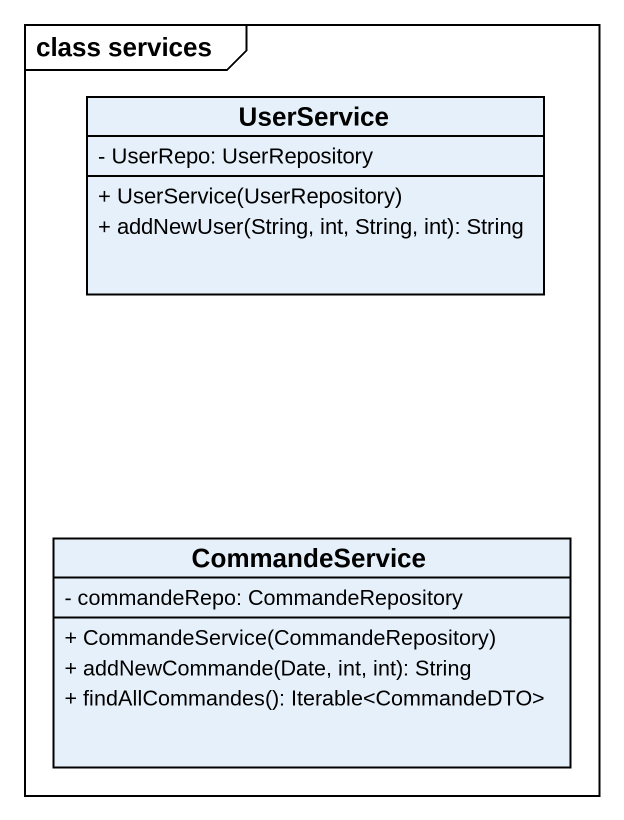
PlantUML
@startuml
mainframe class services
hide circle
hide empty members
skinparam classAttributeIconSize 0
class UserService {
  - UserRepo: UserRepository
  + UserService(UserRepository)
  + addNewUser(String, int, String, int): String
}
class CommandeService {
  - commandeRepo: CommandeRepository
  + CommandeService(CommandeRepository)
  + addNewCommande(Date, int, int): String
  + findAllCommandes(): Iterable<CommandeDTO>
}
@enduml
